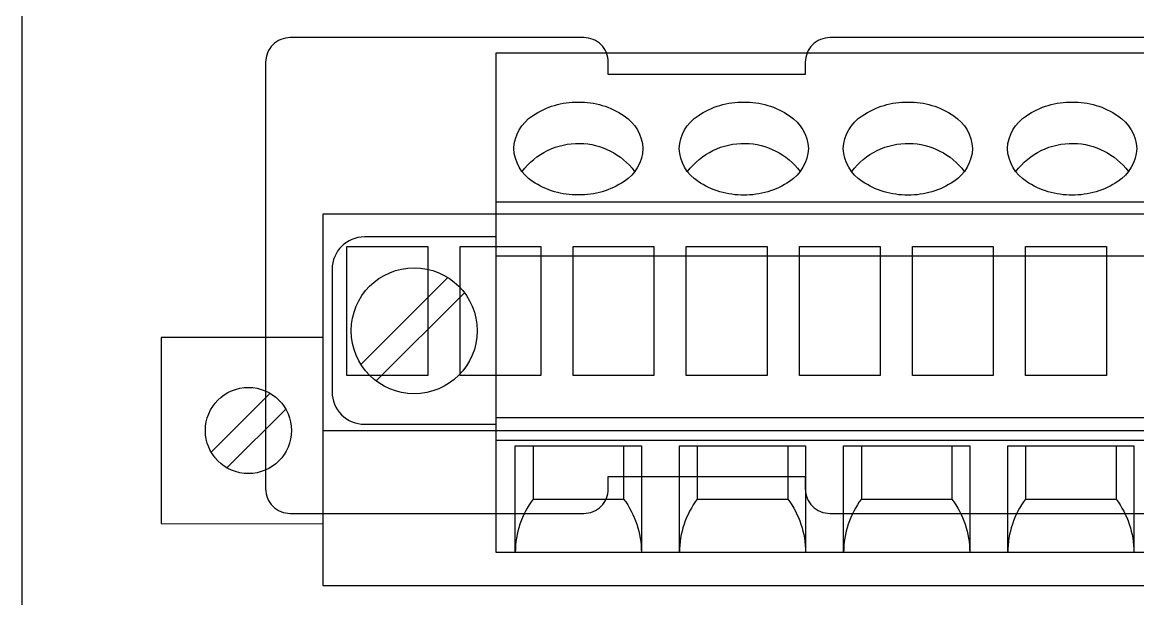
# Model space of a CAD drawing. Extents: x 1 to 23.8, y 0.2 to 17.
# Drawn here: x 17.606 to 18.965, y 4.358 to 5.061 of the extents above; entities that cross this region are included whole.
import ezdxf

# ---------------------------------------------------------------- set-up
doc = ezdxf.new("R2010")
doc.units = 0
doc.header["$MEASUREMENT"] = 0
for name, color, linetype in [('3_01__0-__EMPTY', 7, 'CONTINUOUS'), ('3_02__9X__RTD', 7, 'CONTINUOUS'), ('3_03__91__RTD_TC', 7, 'CONTINUOUS'), ('3_04__1-___4__DI__4__DO__S', 7, 'CONTINUOUS'), ('3_05__B-___4__DI__4__DO__F', 7, 'CONTINUOUS'), ('3_06__C-___4__DI__3__DO', 7, 'CONTINUOUS'), ('3_07__2X___8__DO__STD_FORM', 7, 'CONTINUOUS'), ('3_08__2A___8__DO__STD_FORM', 7, 'CONTINUOUS'), ('3_09__2B___8__DO__STD__6__', 7, 'CONTINUOUS'), ('3_10__2C___8__DO__STD__2__', 7, 'CONTINUOUS'), ('3_11__3-___8__DI', 7, 'CONTINUOUS'), ('3_12__D-___14__DI', 7, 'CONTINUOUS'), ('3_13__5-___8__AI', 7, 'CONTINUOUS'), ('3_14__6-___4__AI__4__AO', 7, 'CONTINUOUS'), ('6_00_____DWG', 7, 'CONTINUOUS')]:
    doc.layers.add(name, color=color, linetype=linetype)

msp = doc.modelspace()

# ---------------------------------------------------------------- linework, layer by layer
at = {"layer": '3_01__0-__EMPTY'}
msp.add_lwpolyline([(19.5555, 5.042), (18.5902, 5.042, 0.414214), (18.5603, 5.0121), (18.5603, 4.997), (18.3203, 4.997), (18.3203, 5.0121, 0.414214), (18.2905, 5.042), (17.9327, 5.042, 0.414973), (17.9028, 5.0121), (17.9028, 4.4919, 0.414973), (17.9327, 4.462), (18.2905, 4.462, 0.414214), (18.3203, 4.4919), (18.3203, 4.507), (18.5603, 4.507), (18.5603, 4.4919, 0.414214), (18.5902, 4.462), (19.5555, 4.462, 0.414214)], format="xyb", dxfattribs=at)
at = {"layer": '3_02__9X__RTD'}
for points in [[(17.9724, 4.3741), (20.059, 4.3741), (20.059, 4.8269), (17.9724, 4.8269)], [(18.0019, 4.7875), (18.1003, 4.7875), (18.1003, 4.63), (18.0019, 4.63)], [(18.1397, 4.7875), (18.2381, 4.7875), (18.2381, 4.63), (18.1397, 4.63)], [(18.2775, 4.7875), (18.3759, 4.7875), (18.3759, 4.63), (18.2775, 4.63)], [(18.4153, 4.7875), (18.5137, 4.7875), (18.5137, 4.63), (18.4153, 4.63)], [(18.5531, 4.7875), (18.6515, 4.7875), (18.6515, 4.63), (18.5531, 4.63)], [(18.6909, 4.7875), (18.7893, 4.7875), (18.7893, 4.63), (18.6909, 4.63)], [(18.8287, 4.7875), (18.9271, 4.7875), (18.9271, 4.63), (18.8287, 4.63)]]:
    msp.add_lwpolyline(points, close=True, dxfattribs=at)
for points in [[(17.9724, 4.6763), (17.7755, 4.6763), (17.7755, 4.4499), (17.9724, 4.4493)], [(17.9081, 4.6085), (17.8363, 4.5368)], [(17.8556, 4.5176), (17.9273, 4.5893)], [(17.9724, 4.5631), (20.059, 4.5631)]]:
    msp.add_lwpolyline(points, dxfattribs=at)
msp.add_circle((17.8818, 4.5631), 0.0525, dxfattribs=at)
at = {"layer": '3_03__91__RTD_TC'}
for points in [[(17.9724, 4.3741), (20.059, 4.3741), (20.059, 4.8269), (17.9724, 4.8269)], [(18.0019, 4.7875), (18.1003, 4.7875), (18.1003, 4.63), (18.0019, 4.63)], [(18.1397, 4.7875), (18.2381, 4.7875), (18.2381, 4.63), (18.1397, 4.63)], [(18.2775, 4.7875), (18.3759, 4.7875), (18.3759, 4.63), (18.2775, 4.63)], [(18.4153, 4.7875), (18.5137, 4.7875), (18.5137, 4.63), (18.4153, 4.63)], [(18.5531, 4.7875), (18.6515, 4.7875), (18.6515, 4.63), (18.5531, 4.63)], [(18.6909, 4.7875), (18.7893, 4.7875), (18.7893, 4.63), (18.6909, 4.63)], [(18.8287, 4.7875), (18.9271, 4.7875), (18.9271, 4.63), (18.8287, 4.63)]]:
    msp.add_lwpolyline(points, close=True, dxfattribs=at)
for points in [[(17.9724, 4.6763), (17.7755, 4.6763), (17.7755, 4.4499), (17.9724, 4.4493)], [(17.9081, 4.6085), (17.8363, 4.5368)], [(17.8556, 4.5176), (17.9273, 4.5893)], [(17.9724, 4.5631), (20.059, 4.5631)]]:
    msp.add_lwpolyline(points, dxfattribs=at)
msp.add_circle((17.8818, 4.5631), 0.0525, dxfattribs=at)
at = {"layer": '3_04__1-___4__DI__4__DO__S'}
msp.add_lwpolyline([(18.1838, 5.0233), (19.7838, 5.0233), (19.7838, 4.4145), (18.1838, 4.4145)], close=True, dxfattribs=at)
for points in [[(18.2051, 4.9068, -0.244062), (18.2281, 4.9468, -0.154167), (18.2838, 4.9634, -0.154167), (18.3395, 4.9468, -0.236767), (18.3625, 4.9068, -0.24406), (18.3395, 4.8667, -0.154167), (18.2838, 4.8502, -0.154167), (18.2281, 4.8667, -0.244061)], [(18.4066, 4.9068, -0.244062), (18.4297, 4.9468, -0.154167), (18.4854, 4.9634, -0.154167), (18.5411, 4.9468, -0.236767), (18.5641, 4.9068, -0.24406), (18.5411, 4.8667, -0.154167), (18.4854, 4.8501, -0.154167), (18.4297, 4.8667, -0.244061)], [(18.6066, 4.9068, -0.244062), (18.6297, 4.9468, -0.154167), (18.6854, 4.9634, -0.154167), (18.7411, 4.9468, -0.236767), (18.7641, 4.9068, -0.24406), (18.7411, 4.8667, -0.154167), (18.6854, 4.8501, -0.154167), (18.6297, 4.8667, -0.244061)], [(18.8066, 4.9068, -0.244062), (18.8297, 4.9468, -0.154167), (18.8854, 4.9634, -0.154167), (18.9411, 4.9468, -0.236767), (18.9641, 4.9068, -0.24406), (18.9411, 4.8667, -0.154167), (18.8854, 4.8501, -0.154167), (18.8297, 4.8667, -0.244061)]]:
    msp.add_lwpolyline(points, format="xyb", close=True, dxfattribs=at)
for points in [[(18.2152, 4.8788, -0.001746), (18.2153, 4.8789, -0.240907), (18.2854, 4.9131, -0.231198), (18.3523, 4.8789, -0.005828), (18.3526, 4.879)], [(18.4167, 4.8787, -0.001746), (18.4169, 4.8789, -0.240907), (18.487, 4.9131, -0.231198), (18.5539, 4.8789, -0.005828), (18.5542, 4.8789)], [(18.6167, 4.8787, -0.001746), (18.6169, 4.8789, -0.240907), (18.687, 4.9131, -0.231198), (18.7539, 4.8789, -0.005828), (18.7542, 4.8789)], [(18.8167, 4.8787, -0.001746), (18.8169, 4.8789, -0.240907), (18.887, 4.9131, -0.231198), (18.9539, 4.8789, -0.005828), (18.9542, 4.8789)], [(18.1838, 4.7991), (18.0232, 4.7991, 0.414169), (17.9838, 4.7597), (17.9838, 4.6102, 0.414258), (18.0232, 4.5708), (18.1838, 4.5708)], [(18.2287, 4.5446), (18.2287, 4.4795, 0.162853), (18.207, 4.4145, 1.944453)], [(18.3389, 4.5446), (18.3389, 4.4795, -0.162853), (18.3606, 4.4145, -1.944453)], [(18.4287, 4.5446), (18.4287, 4.4795, 0.162853), (18.407, 4.4145, 1.944453)], [(18.5389, 4.5446), (18.5389, 4.4795, -0.162853), (18.5606, 4.4145, -1.944453)], [(18.6287, 4.5446), (18.6287, 4.4795, 0.162853), (18.607, 4.4145, 1.944453)], [(18.7389, 4.5446), (18.7389, 4.4795, -0.162853), (18.7606, 4.4145, -1.944453)], [(18.8287, 4.5446), (18.8287, 4.4795, 0.162853), (18.807, 4.4145, 1.944453)], [(18.9389, 4.5446), (18.9389, 4.4795, -0.162853), (18.9606, 4.4145, -1.944453)]]:
    msp.add_lwpolyline(points, format="xyb", dxfattribs=at)
for points in [[(18.1838, 4.8417), (19.7838, 4.8417)], [(18.1838, 4.7762), (19.7838, 4.7762)], [(18.0189, 4.6436), (18.1249, 4.7495)], [(18.0373, 4.6236), (18.1449, 4.7311)], [(18.1838, 4.5791), (19.7838, 4.5791)], [(18.1838, 4.5513), (19.7838, 4.5513)], [(18.207, 4.4145), (18.207, 4.5446), (18.3606, 4.5446), (18.3606, 4.4145)], [(18.407, 4.4145), (18.407, 4.5446), (18.5606, 4.5446), (18.5606, 4.4145)], [(18.607, 4.4145), (18.607, 4.5446), (18.7606, 4.5446), (18.7606, 4.4145)], [(18.807, 4.4145), (18.807, 4.5446), (18.9606, 4.5446), (18.9606, 4.4145)], [(18.2287, 4.4795), (18.3389, 4.4795)], [(18.4287, 4.4795), (18.5389, 4.4795)], [(18.6287, 4.4795), (18.7389, 4.4795)], [(18.8287, 4.4795), (18.9389, 4.4795)]]:
    msp.add_lwpolyline(points, dxfattribs=at)
msp.add_circle((18.0838, 4.6847), 0.0768, dxfattribs=at)
at = {"layer": '3_05__B-___4__DI__4__DO__F'}
msp.add_lwpolyline([(18.1838, 5.0233), (19.7838, 5.0233), (19.7838, 4.4145), (18.1838, 4.4145)], close=True, dxfattribs=at)
for points in [[(18.2051, 4.9068, -0.244062), (18.2281, 4.9468, -0.154167), (18.2838, 4.9634, -0.154167), (18.3395, 4.9468, -0.236767), (18.3625, 4.9068, -0.24406), (18.3395, 4.8667, -0.154167), (18.2838, 4.8502, -0.154167), (18.2281, 4.8667, -0.244061)], [(18.4066, 4.9068, -0.244062), (18.4297, 4.9468, -0.154167), (18.4854, 4.9634, -0.154167), (18.5411, 4.9468, -0.236767), (18.5641, 4.9068, -0.24406), (18.5411, 4.8667, -0.154167), (18.4854, 4.8501, -0.154167), (18.4297, 4.8667, -0.244061)], [(18.6066, 4.9068, -0.244062), (18.6297, 4.9468, -0.154167), (18.6854, 4.9634, -0.154167), (18.7411, 4.9468, -0.236767), (18.7641, 4.9068, -0.24406), (18.7411, 4.8667, -0.154167), (18.6854, 4.8501, -0.154167), (18.6297, 4.8667, -0.244061)], [(18.8066, 4.9068, -0.244062), (18.8297, 4.9468, -0.154167), (18.8854, 4.9634, -0.154167), (18.9411, 4.9468, -0.236767), (18.9641, 4.9068, -0.24406), (18.9411, 4.8667, -0.154167), (18.8854, 4.8501, -0.154167), (18.8297, 4.8667, -0.244061)]]:
    msp.add_lwpolyline(points, format="xyb", close=True, dxfattribs=at)
for points in [[(18.2152, 4.8788, -0.001746), (18.2153, 4.8789, -0.240907), (18.2854, 4.9131, -0.231198), (18.3523, 4.8789, -0.005828), (18.3526, 4.879)], [(18.4167, 4.8787, -0.001746), (18.4169, 4.8789, -0.240907), (18.487, 4.9131, -0.231198), (18.5539, 4.8789, -0.005828), (18.5542, 4.8789)], [(18.6167, 4.8787, -0.001746), (18.6169, 4.8789, -0.240907), (18.687, 4.9131, -0.231198), (18.7539, 4.8789, -0.005828), (18.7542, 4.8789)], [(18.8167, 4.8787, -0.001746), (18.8169, 4.8789, -0.240907), (18.887, 4.9131, -0.231198), (18.9539, 4.8789, -0.005828), (18.9542, 4.8789)], [(18.1838, 4.7991), (18.0232, 4.7991, 0.414169), (17.9838, 4.7597), (17.9838, 4.6102, 0.414258), (18.0232, 4.5708), (18.1838, 4.5708)], [(18.2287, 4.5446), (18.2287, 4.4795, 0.162853), (18.207, 4.4145, 1.944453)], [(18.3389, 4.5446), (18.3389, 4.4795, -0.162853), (18.3606, 4.4145, -1.944453)], [(18.4287, 4.5446), (18.4287, 4.4795, 0.162853), (18.407, 4.4145, 1.944453)], [(18.5389, 4.5446), (18.5389, 4.4795, -0.162853), (18.5606, 4.4145, -1.944453)], [(18.6287, 4.5446), (18.6287, 4.4795, 0.162853), (18.607, 4.4145, 1.944453)], [(18.7389, 4.5446), (18.7389, 4.4795, -0.162853), (18.7606, 4.4145, -1.944453)], [(18.8287, 4.5446), (18.8287, 4.4795, 0.162853), (18.807, 4.4145, 1.944453)], [(18.9389, 4.5446), (18.9389, 4.4795, -0.162853), (18.9606, 4.4145, -1.944453)]]:
    msp.add_lwpolyline(points, format="xyb", dxfattribs=at)
for points in [[(18.1838, 4.8417), (19.7838, 4.8417)], [(18.1838, 4.7762), (19.7838, 4.7762)], [(18.0189, 4.6436), (18.1249, 4.7495)], [(18.0373, 4.6236), (18.1449, 4.7311)], [(18.1838, 4.5791), (19.7838, 4.5791)], [(18.1838, 4.5513), (19.7838, 4.5513)], [(18.207, 4.4145), (18.207, 4.5446), (18.3606, 4.5446), (18.3606, 4.4145)], [(18.407, 4.4145), (18.407, 4.5446), (18.5606, 4.5446), (18.5606, 4.4145)], [(18.607, 4.4145), (18.607, 4.5446), (18.7606, 4.5446), (18.7606, 4.4145)], [(18.807, 4.4145), (18.807, 4.5446), (18.9606, 4.5446), (18.9606, 4.4145)], [(18.2287, 4.4795), (18.3389, 4.4795)], [(18.4287, 4.4795), (18.5389, 4.4795)], [(18.6287, 4.4795), (18.7389, 4.4795)], [(18.8287, 4.4795), (18.9389, 4.4795)]]:
    msp.add_lwpolyline(points, dxfattribs=at)
msp.add_circle((18.0838, 4.6847), 0.0768, dxfattribs=at)
at = {"layer": '3_06__C-___4__DI__3__DO'}
msp.add_lwpolyline([(18.1838, 5.0233), (19.7838, 5.0233), (19.7838, 4.4145), (18.1838, 4.4145)], close=True, dxfattribs=at)
for points in [[(18.2051, 4.9068, -0.244062), (18.2281, 4.9468, -0.154167), (18.2838, 4.9634, -0.154167), (18.3395, 4.9468, -0.236767), (18.3625, 4.9068, -0.24406), (18.3395, 4.8667, -0.154167), (18.2838, 4.8502, -0.154167), (18.2281, 4.8667, -0.244061)], [(18.4066, 4.9068, -0.244062), (18.4297, 4.9468, -0.154167), (18.4854, 4.9634, -0.154167), (18.5411, 4.9468, -0.236767), (18.5641, 4.9068, -0.24406), (18.5411, 4.8667, -0.154167), (18.4854, 4.8501, -0.154167), (18.4297, 4.8667, -0.244061)], [(18.6066, 4.9068, -0.244062), (18.6297, 4.9468, -0.154167), (18.6854, 4.9634, -0.154167), (18.7411, 4.9468, -0.236767), (18.7641, 4.9068, -0.24406), (18.7411, 4.8667, -0.154167), (18.6854, 4.8501, -0.154167), (18.6297, 4.8667, -0.244061)], [(18.8066, 4.9068, -0.244062), (18.8297, 4.9468, -0.154167), (18.8854, 4.9634, -0.154167), (18.9411, 4.9468, -0.236767), (18.9641, 4.9068, -0.24406), (18.9411, 4.8667, -0.154167), (18.8854, 4.8501, -0.154167), (18.8297, 4.8667, -0.244061)]]:
    msp.add_lwpolyline(points, format="xyb", close=True, dxfattribs=at)
for points in [[(18.2152, 4.8788, -0.001746), (18.2153, 4.8789, -0.240907), (18.2854, 4.9131, -0.231198), (18.3523, 4.8789, -0.005828), (18.3526, 4.879)], [(18.4167, 4.8787, -0.001746), (18.4169, 4.8789, -0.240907), (18.487, 4.9131, -0.231198), (18.5539, 4.8789, -0.005828), (18.5542, 4.8789)], [(18.6167, 4.8787, -0.001746), (18.6169, 4.8789, -0.240907), (18.687, 4.9131, -0.231198), (18.7539, 4.8789, -0.005828), (18.7542, 4.8789)], [(18.8167, 4.8787, -0.001746), (18.8169, 4.8789, -0.240907), (18.887, 4.9131, -0.231198), (18.9539, 4.8789, -0.005828), (18.9542, 4.8789)], [(18.1838, 4.7991), (18.0232, 4.7991, 0.414169), (17.9838, 4.7597), (17.9838, 4.6102, 0.414258), (18.0232, 4.5708), (18.1838, 4.5708)], [(18.2287, 4.5446), (18.2287, 4.4795, 0.162853), (18.207, 4.4145, 1.944453)], [(18.3389, 4.5446), (18.3389, 4.4795, -0.162853), (18.3606, 4.4145, -1.944453)], [(18.4287, 4.5446), (18.4287, 4.4795, 0.162853), (18.407, 4.4145, 1.944453)], [(18.5389, 4.5446), (18.5389, 4.4795, -0.162853), (18.5606, 4.4145, -1.944453)], [(18.6287, 4.5446), (18.6287, 4.4795, 0.162853), (18.607, 4.4145, 1.944453)], [(18.7389, 4.5446), (18.7389, 4.4795, -0.162853), (18.7606, 4.4145, -1.944453)], [(18.8287, 4.5446), (18.8287, 4.4795, 0.162853), (18.807, 4.4145, 1.944453)], [(18.9389, 4.5446), (18.9389, 4.4795, -0.162853), (18.9606, 4.4145, -1.944453)]]:
    msp.add_lwpolyline(points, format="xyb", dxfattribs=at)
for points in [[(18.1838, 4.8417), (19.7838, 4.8417)], [(18.1838, 4.7762), (19.7838, 4.7762)], [(18.0189, 4.6436), (18.1249, 4.7495)], [(18.0373, 4.6236), (18.1449, 4.7311)], [(18.1838, 4.5791), (19.7838, 4.5791)], [(18.1838, 4.5513), (19.7838, 4.5513)], [(18.207, 4.4145), (18.207, 4.5446), (18.3606, 4.5446), (18.3606, 4.4145)], [(18.407, 4.4145), (18.407, 4.5446), (18.5606, 4.5446), (18.5606, 4.4145)], [(18.607, 4.4145), (18.607, 4.5446), (18.7606, 4.5446), (18.7606, 4.4145)], [(18.807, 4.4145), (18.807, 4.5446), (18.9606, 4.5446), (18.9606, 4.4145)], [(18.2287, 4.4795), (18.3389, 4.4795)], [(18.4287, 4.4795), (18.5389, 4.4795)], [(18.6287, 4.4795), (18.7389, 4.4795)], [(18.8287, 4.4795), (18.9389, 4.4795)]]:
    msp.add_lwpolyline(points, dxfattribs=at)
msp.add_circle((18.0838, 4.6847), 0.0768, dxfattribs=at)
at = {"layer": '3_07__2X___8__DO__STD_FORM'}
msp.add_lwpolyline([(18.1838, 5.0233), (19.7838, 5.0233), (19.7838, 4.4145), (18.1838, 4.4145)], close=True, dxfattribs=at)
for points in [[(18.2051, 4.9068, -0.244062), (18.2281, 4.9468, -0.154167), (18.2838, 4.9634, -0.154167), (18.3395, 4.9468, -0.236767), (18.3625, 4.9068, -0.24406), (18.3395, 4.8667, -0.154167), (18.2838, 4.8502, -0.154167), (18.2281, 4.8667, -0.244061)], [(18.4066, 4.9068, -0.244062), (18.4297, 4.9468, -0.154167), (18.4854, 4.9634, -0.154167), (18.5411, 4.9468, -0.236767), (18.5641, 4.9068, -0.24406), (18.5411, 4.8667, -0.154167), (18.4854, 4.8501, -0.154167), (18.4297, 4.8667, -0.244061)], [(18.6066, 4.9068, -0.244062), (18.6297, 4.9468, -0.154167), (18.6854, 4.9634, -0.154167), (18.7411, 4.9468, -0.236767), (18.7641, 4.9068, -0.24406), (18.7411, 4.8667, -0.154167), (18.6854, 4.8501, -0.154167), (18.6297, 4.8667, -0.244061)], [(18.8066, 4.9068, -0.244062), (18.8297, 4.9468, -0.154167), (18.8854, 4.9634, -0.154167), (18.9411, 4.9468, -0.236767), (18.9641, 4.9068, -0.24406), (18.9411, 4.8667, -0.154167), (18.8854, 4.8501, -0.154167), (18.8297, 4.8667, -0.244061)]]:
    msp.add_lwpolyline(points, format="xyb", close=True, dxfattribs=at)
for points in [[(18.2152, 4.8788, -0.001746), (18.2153, 4.8789, -0.240907), (18.2854, 4.9131, -0.231198), (18.3523, 4.8789, -0.005828), (18.3526, 4.879)], [(18.4167, 4.8787, -0.001746), (18.4169, 4.8789, -0.240907), (18.487, 4.9131, -0.231198), (18.5539, 4.8789, -0.005828), (18.5542, 4.8789)], [(18.6167, 4.8787, -0.001746), (18.6169, 4.8789, -0.240907), (18.687, 4.9131, -0.231198), (18.7539, 4.8789, -0.005828), (18.7542, 4.8789)], [(18.8167, 4.8787, -0.001746), (18.8169, 4.8789, -0.240907), (18.887, 4.9131, -0.231198), (18.9539, 4.8789, -0.005828), (18.9542, 4.8789)], [(18.1838, 4.7991), (18.0232, 4.7991, 0.414169), (17.9838, 4.7597), (17.9838, 4.6102, 0.414258), (18.0232, 4.5708), (18.1838, 4.5708)], [(18.2287, 4.5446), (18.2287, 4.4795, 0.162853), (18.207, 4.4145, 1.944453)], [(18.3389, 4.5446), (18.3389, 4.4795, -0.162853), (18.3606, 4.4145, -1.944453)], [(18.4287, 4.5446), (18.4287, 4.4795, 0.162853), (18.407, 4.4145, 1.944453)], [(18.5389, 4.5446), (18.5389, 4.4795, -0.162853), (18.5606, 4.4145, -1.944453)], [(18.6287, 4.5446), (18.6287, 4.4795, 0.162853), (18.607, 4.4145, 1.944453)], [(18.7389, 4.5446), (18.7389, 4.4795, -0.162853), (18.7606, 4.4145, -1.944453)], [(18.8287, 4.5446), (18.8287, 4.4795, 0.162853), (18.807, 4.4145, 1.944453)], [(18.9389, 4.5446), (18.9389, 4.4795, -0.162853), (18.9606, 4.4145, -1.944453)]]:
    msp.add_lwpolyline(points, format="xyb", dxfattribs=at)
for points in [[(18.1838, 4.8417), (19.7838, 4.8417)], [(18.1838, 4.7762), (19.7838, 4.7762)], [(18.0189, 4.6436), (18.1249, 4.7495)], [(18.0373, 4.6236), (18.1449, 4.7311)], [(18.1838, 4.5791), (19.7838, 4.5791)], [(18.1838, 4.5513), (19.7838, 4.5513)], [(18.207, 4.4145), (18.207, 4.5446), (18.3606, 4.5446), (18.3606, 4.4145)], [(18.407, 4.4145), (18.407, 4.5446), (18.5606, 4.5446), (18.5606, 4.4145)], [(18.607, 4.4145), (18.607, 4.5446), (18.7606, 4.5446), (18.7606, 4.4145)], [(18.807, 4.4145), (18.807, 4.5446), (18.9606, 4.5446), (18.9606, 4.4145)], [(18.2287, 4.4795), (18.3389, 4.4795)], [(18.4287, 4.4795), (18.5389, 4.4795)], [(18.6287, 4.4795), (18.7389, 4.4795)], [(18.8287, 4.4795), (18.9389, 4.4795)]]:
    msp.add_lwpolyline(points, dxfattribs=at)
msp.add_circle((18.0838, 4.6847), 0.0768, dxfattribs=at)
at = {"layer": '3_08__2A___8__DO__STD_FORM'}
msp.add_lwpolyline([(18.1838, 5.0233), (19.7838, 5.0233), (19.7838, 4.4145), (18.1838, 4.4145)], close=True, dxfattribs=at)
for points in [[(18.2051, 4.9068, -0.244062), (18.2281, 4.9468, -0.154167), (18.2838, 4.9634, -0.154167), (18.3395, 4.9468, -0.236767), (18.3625, 4.9068, -0.24406), (18.3395, 4.8667, -0.154167), (18.2838, 4.8502, -0.154167), (18.2281, 4.8667, -0.244061)], [(18.4066, 4.9068, -0.244062), (18.4297, 4.9468, -0.154167), (18.4854, 4.9634, -0.154167), (18.5411, 4.9468, -0.236767), (18.5641, 4.9068, -0.24406), (18.5411, 4.8667, -0.154167), (18.4854, 4.8501, -0.154167), (18.4297, 4.8667, -0.244061)], [(18.6066, 4.9068, -0.244062), (18.6297, 4.9468, -0.154167), (18.6854, 4.9634, -0.154167), (18.7411, 4.9468, -0.236767), (18.7641, 4.9068, -0.24406), (18.7411, 4.8667, -0.154167), (18.6854, 4.8501, -0.154167), (18.6297, 4.8667, -0.244061)], [(18.8066, 4.9068, -0.244062), (18.8297, 4.9468, -0.154167), (18.8854, 4.9634, -0.154167), (18.9411, 4.9468, -0.236767), (18.9641, 4.9068, -0.24406), (18.9411, 4.8667, -0.154167), (18.8854, 4.8501, -0.154167), (18.8297, 4.8667, -0.244061)]]:
    msp.add_lwpolyline(points, format="xyb", close=True, dxfattribs=at)
for points in [[(18.2152, 4.8788, -0.001746), (18.2153, 4.8789, -0.240907), (18.2854, 4.9131, -0.231198), (18.3523, 4.8789, -0.005828), (18.3526, 4.879)], [(18.4167, 4.8787, -0.001746), (18.4169, 4.8789, -0.240907), (18.487, 4.9131, -0.231198), (18.5539, 4.8789, -0.005828), (18.5542, 4.8789)], [(18.6167, 4.8787, -0.001746), (18.6169, 4.8789, -0.240907), (18.687, 4.9131, -0.231198), (18.7539, 4.8789, -0.005828), (18.7542, 4.8789)], [(18.8167, 4.8787, -0.001746), (18.8169, 4.8789, -0.240907), (18.887, 4.9131, -0.231198), (18.9539, 4.8789, -0.005828), (18.9542, 4.8789)], [(18.1838, 4.7991), (18.0232, 4.7991, 0.414169), (17.9838, 4.7597), (17.9838, 4.6102, 0.414258), (18.0232, 4.5708), (18.1838, 4.5708)], [(18.2287, 4.5446), (18.2287, 4.4795, 0.162853), (18.207, 4.4145, 1.944453)], [(18.3389, 4.5446), (18.3389, 4.4795, -0.162853), (18.3606, 4.4145, -1.944453)], [(18.4287, 4.5446), (18.4287, 4.4795, 0.162853), (18.407, 4.4145, 1.944453)], [(18.5389, 4.5446), (18.5389, 4.4795, -0.162853), (18.5606, 4.4145, -1.944453)], [(18.6287, 4.5446), (18.6287, 4.4795, 0.162853), (18.607, 4.4145, 1.944453)], [(18.7389, 4.5446), (18.7389, 4.4795, -0.162853), (18.7606, 4.4145, -1.944453)], [(18.8287, 4.5446), (18.8287, 4.4795, 0.162853), (18.807, 4.4145, 1.944453)], [(18.9389, 4.5446), (18.9389, 4.4795, -0.162853), (18.9606, 4.4145, -1.944453)]]:
    msp.add_lwpolyline(points, format="xyb", dxfattribs=at)
for points in [[(18.1838, 4.8417), (19.7838, 4.8417)], [(18.1838, 4.7762), (19.7838, 4.7762)], [(18.0189, 4.6436), (18.1249, 4.7495)], [(18.0373, 4.6236), (18.1449, 4.7311)], [(18.1838, 4.5791), (19.7838, 4.5791)], [(18.1838, 4.5513), (19.7838, 4.5513)], [(18.207, 4.4145), (18.207, 4.5446), (18.3606, 4.5446), (18.3606, 4.4145)], [(18.407, 4.4145), (18.407, 4.5446), (18.5606, 4.5446), (18.5606, 4.4145)], [(18.607, 4.4145), (18.607, 4.5446), (18.7606, 4.5446), (18.7606, 4.4145)], [(18.807, 4.4145), (18.807, 4.5446), (18.9606, 4.5446), (18.9606, 4.4145)], [(18.2287, 4.4795), (18.3389, 4.4795)], [(18.4287, 4.4795), (18.5389, 4.4795)], [(18.6287, 4.4795), (18.7389, 4.4795)], [(18.8287, 4.4795), (18.9389, 4.4795)]]:
    msp.add_lwpolyline(points, dxfattribs=at)
msp.add_circle((18.0838, 4.6847), 0.0768, dxfattribs=at)
at = {"layer": '3_09__2B___8__DO__STD__6__'}
msp.add_lwpolyline([(18.1838, 5.0233), (19.7838, 5.0233), (19.7838, 4.4145), (18.1838, 4.4145)], close=True, dxfattribs=at)
for points in [[(18.2051, 4.9068, -0.244062), (18.2281, 4.9468, -0.154167), (18.2838, 4.9634, -0.154167), (18.3395, 4.9468, -0.236767), (18.3625, 4.9068, -0.24406), (18.3395, 4.8667, -0.154167), (18.2838, 4.8502, -0.154167), (18.2281, 4.8667, -0.244061)], [(18.4066, 4.9068, -0.244062), (18.4297, 4.9468, -0.154167), (18.4854, 4.9634, -0.154167), (18.5411, 4.9468, -0.236767), (18.5641, 4.9068, -0.24406), (18.5411, 4.8667, -0.154167), (18.4854, 4.8501, -0.154167), (18.4297, 4.8667, -0.244061)], [(18.6066, 4.9068, -0.244062), (18.6297, 4.9468, -0.154167), (18.6854, 4.9634, -0.154167), (18.7411, 4.9468, -0.236767), (18.7641, 4.9068, -0.24406), (18.7411, 4.8667, -0.154167), (18.6854, 4.8501, -0.154167), (18.6297, 4.8667, -0.244061)], [(18.8066, 4.9068, -0.244062), (18.8297, 4.9468, -0.154167), (18.8854, 4.9634, -0.154167), (18.9411, 4.9468, -0.236767), (18.9641, 4.9068, -0.24406), (18.9411, 4.8667, -0.154167), (18.8854, 4.8501, -0.154167), (18.8297, 4.8667, -0.244061)]]:
    msp.add_lwpolyline(points, format="xyb", close=True, dxfattribs=at)
for points in [[(18.2152, 4.8788, -0.001746), (18.2153, 4.8789, -0.240907), (18.2854, 4.9131, -0.231198), (18.3523, 4.8789, -0.005828), (18.3526, 4.879)], [(18.4167, 4.8787, -0.001746), (18.4169, 4.8789, -0.240907), (18.487, 4.9131, -0.231198), (18.5539, 4.8789, -0.005828), (18.5542, 4.8789)], [(18.6167, 4.8787, -0.001746), (18.6169, 4.8789, -0.240907), (18.687, 4.9131, -0.231198), (18.7539, 4.8789, -0.005828), (18.7542, 4.8789)], [(18.8167, 4.8787, -0.001746), (18.8169, 4.8789, -0.240907), (18.887, 4.9131, -0.231198), (18.9539, 4.8789, -0.005828), (18.9542, 4.8789)], [(18.1838, 4.7991), (18.0232, 4.7991, 0.414169), (17.9838, 4.7597), (17.9838, 4.6102, 0.414258), (18.0232, 4.5708), (18.1838, 4.5708)], [(18.2287, 4.5446), (18.2287, 4.4795, 0.162853), (18.207, 4.4145, 1.944453)], [(18.3389, 4.5446), (18.3389, 4.4795, -0.162853), (18.3606, 4.4145, -1.944453)], [(18.4287, 4.5446), (18.4287, 4.4795, 0.162853), (18.407, 4.4145, 1.944453)], [(18.5389, 4.5446), (18.5389, 4.4795, -0.162853), (18.5606, 4.4145, -1.944453)], [(18.6287, 4.5446), (18.6287, 4.4795, 0.162853), (18.607, 4.4145, 1.944453)], [(18.7389, 4.5446), (18.7389, 4.4795, -0.162853), (18.7606, 4.4145, -1.944453)], [(18.8287, 4.5446), (18.8287, 4.4795, 0.162853), (18.807, 4.4145, 1.944453)], [(18.9389, 4.5446), (18.9389, 4.4795, -0.162853), (18.9606, 4.4145, -1.944453)]]:
    msp.add_lwpolyline(points, format="xyb", dxfattribs=at)
for points in [[(18.1838, 4.8417), (19.7838, 4.8417)], [(18.1838, 4.7762), (19.7838, 4.7762)], [(18.0189, 4.6436), (18.1249, 4.7495)], [(18.0373, 4.6236), (18.1449, 4.7311)], [(18.1838, 4.5791), (19.7838, 4.5791)], [(18.1838, 4.5513), (19.7838, 4.5513)], [(18.207, 4.4145), (18.207, 4.5446), (18.3606, 4.5446), (18.3606, 4.4145)], [(18.407, 4.4145), (18.407, 4.5446), (18.5606, 4.5446), (18.5606, 4.4145)], [(18.607, 4.4145), (18.607, 4.5446), (18.7606, 4.5446), (18.7606, 4.4145)], [(18.807, 4.4145), (18.807, 4.5446), (18.9606, 4.5446), (18.9606, 4.4145)], [(18.2287, 4.4795), (18.3389, 4.4795)], [(18.4287, 4.4795), (18.5389, 4.4795)], [(18.6287, 4.4795), (18.7389, 4.4795)], [(18.8287, 4.4795), (18.9389, 4.4795)]]:
    msp.add_lwpolyline(points, dxfattribs=at)
msp.add_circle((18.0838, 4.6847), 0.0768, dxfattribs=at)
at = {"layer": '3_10__2C___8__DO__STD__2__'}
msp.add_lwpolyline([(18.1838, 5.0233), (19.7838, 5.0233), (19.7838, 4.4145), (18.1838, 4.4145)], close=True, dxfattribs=at)
for points in [[(18.2051, 4.9068, -0.244062), (18.2281, 4.9468, -0.154167), (18.2838, 4.9634, -0.154167), (18.3395, 4.9468, -0.236767), (18.3625, 4.9068, -0.24406), (18.3395, 4.8667, -0.154167), (18.2838, 4.8502, -0.154167), (18.2281, 4.8667, -0.244061)], [(18.4066, 4.9068, -0.244062), (18.4297, 4.9468, -0.154167), (18.4854, 4.9634, -0.154167), (18.5411, 4.9468, -0.236767), (18.5641, 4.9068, -0.24406), (18.5411, 4.8667, -0.154167), (18.4854, 4.8501, -0.154167), (18.4297, 4.8667, -0.244061)], [(18.6066, 4.9068, -0.244062), (18.6297, 4.9468, -0.154167), (18.6854, 4.9634, -0.154167), (18.7411, 4.9468, -0.236767), (18.7641, 4.9068, -0.24406), (18.7411, 4.8667, -0.154167), (18.6854, 4.8501, -0.154167), (18.6297, 4.8667, -0.244061)], [(18.8066, 4.9068, -0.244062), (18.8297, 4.9468, -0.154167), (18.8854, 4.9634, -0.154167), (18.9411, 4.9468, -0.236767), (18.9641, 4.9068, -0.24406), (18.9411, 4.8667, -0.154167), (18.8854, 4.8501, -0.154167), (18.8297, 4.8667, -0.244061)]]:
    msp.add_lwpolyline(points, format="xyb", close=True, dxfattribs=at)
for points in [[(18.2152, 4.8788, -0.001746), (18.2153, 4.8789, -0.240907), (18.2854, 4.9131, -0.231198), (18.3523, 4.8789, -0.005828), (18.3526, 4.879)], [(18.4167, 4.8787, -0.001746), (18.4169, 4.8789, -0.240907), (18.487, 4.9131, -0.231198), (18.5539, 4.8789, -0.005828), (18.5542, 4.8789)], [(18.6167, 4.8787, -0.001746), (18.6169, 4.8789, -0.240907), (18.687, 4.9131, -0.231198), (18.7539, 4.8789, -0.005828), (18.7542, 4.8789)], [(18.8167, 4.8787, -0.001746), (18.8169, 4.8789, -0.240907), (18.887, 4.9131, -0.231198), (18.9539, 4.8789, -0.005828), (18.9542, 4.8789)], [(18.1838, 4.7991), (18.0232, 4.7991, 0.414169), (17.9838, 4.7597), (17.9838, 4.6102, 0.414258), (18.0232, 4.5708), (18.1838, 4.5708)], [(18.2287, 4.5446), (18.2287, 4.4795, 0.162853), (18.207, 4.4145, 1.944453)], [(18.3389, 4.5446), (18.3389, 4.4795, -0.162853), (18.3606, 4.4145, -1.944453)], [(18.4287, 4.5446), (18.4287, 4.4795, 0.162853), (18.407, 4.4145, 1.944453)], [(18.5389, 4.5446), (18.5389, 4.4795, -0.162853), (18.5606, 4.4145, -1.944453)], [(18.6287, 4.5446), (18.6287, 4.4795, 0.162853), (18.607, 4.4145, 1.944453)], [(18.7389, 4.5446), (18.7389, 4.4795, -0.162853), (18.7606, 4.4145, -1.944453)], [(18.8287, 4.5446), (18.8287, 4.4795, 0.162853), (18.807, 4.4145, 1.944453)], [(18.9389, 4.5446), (18.9389, 4.4795, -0.162853), (18.9606, 4.4145, -1.944453)]]:
    msp.add_lwpolyline(points, format="xyb", dxfattribs=at)
for points in [[(18.1838, 4.8417), (19.7838, 4.8417)], [(18.1838, 4.7762), (19.7838, 4.7762)], [(18.0189, 4.6436), (18.1249, 4.7495)], [(18.0373, 4.6236), (18.1449, 4.7311)], [(18.1838, 4.5791), (19.7838, 4.5791)], [(18.1838, 4.5513), (19.7838, 4.5513)], [(18.207, 4.4145), (18.207, 4.5446), (18.3606, 4.5446), (18.3606, 4.4145)], [(18.407, 4.4145), (18.407, 4.5446), (18.5606, 4.5446), (18.5606, 4.4145)], [(18.607, 4.4145), (18.607, 4.5446), (18.7606, 4.5446), (18.7606, 4.4145)], [(18.807, 4.4145), (18.807, 4.5446), (18.9606, 4.5446), (18.9606, 4.4145)], [(18.2287, 4.4795), (18.3389, 4.4795)], [(18.4287, 4.4795), (18.5389, 4.4795)], [(18.6287, 4.4795), (18.7389, 4.4795)], [(18.8287, 4.4795), (18.9389, 4.4795)]]:
    msp.add_lwpolyline(points, dxfattribs=at)
msp.add_circle((18.0838, 4.6847), 0.0768, dxfattribs=at)
at = {"layer": '3_11__3-___8__DI'}
msp.add_lwpolyline([(18.1838, 5.0233), (19.7838, 5.0233), (19.7838, 4.4145), (18.1838, 4.4145)], close=True, dxfattribs=at)
for points in [[(18.2051, 4.9068, -0.244062), (18.2281, 4.9468, -0.154167), (18.2838, 4.9634, -0.154167), (18.3395, 4.9468, -0.236767), (18.3625, 4.9068, -0.24406), (18.3395, 4.8667, -0.154167), (18.2838, 4.8502, -0.154167), (18.2281, 4.8667, -0.244061)], [(18.4066, 4.9068, -0.244062), (18.4297, 4.9468, -0.154167), (18.4854, 4.9634, -0.154167), (18.5411, 4.9468, -0.236767), (18.5641, 4.9068, -0.24406), (18.5411, 4.8667, -0.154167), (18.4854, 4.8501, -0.154167), (18.4297, 4.8667, -0.244061)], [(18.6066, 4.9068, -0.244062), (18.6297, 4.9468, -0.154167), (18.6854, 4.9634, -0.154167), (18.7411, 4.9468, -0.236767), (18.7641, 4.9068, -0.24406), (18.7411, 4.8667, -0.154167), (18.6854, 4.8501, -0.154167), (18.6297, 4.8667, -0.244061)], [(18.8066, 4.9068, -0.244062), (18.8297, 4.9468, -0.154167), (18.8854, 4.9634, -0.154167), (18.9411, 4.9468, -0.236767), (18.9641, 4.9068, -0.24406), (18.9411, 4.8667, -0.154167), (18.8854, 4.8501, -0.154167), (18.8297, 4.8667, -0.244061)]]:
    msp.add_lwpolyline(points, format="xyb", close=True, dxfattribs=at)
for points in [[(18.2152, 4.8788, -0.001746), (18.2153, 4.8789, -0.240907), (18.2854, 4.9131, -0.231198), (18.3523, 4.8789, -0.005828), (18.3526, 4.879)], [(18.4167, 4.8787, -0.001746), (18.4169, 4.8789, -0.240907), (18.487, 4.9131, -0.231198), (18.5539, 4.8789, -0.005828), (18.5542, 4.8789)], [(18.6167, 4.8787, -0.001746), (18.6169, 4.8789, -0.240907), (18.687, 4.9131, -0.231198), (18.7539, 4.8789, -0.005828), (18.7542, 4.8789)], [(18.8167, 4.8787, -0.001746), (18.8169, 4.8789, -0.240907), (18.887, 4.9131, -0.231198), (18.9539, 4.8789, -0.005828), (18.9542, 4.8789)], [(18.1838, 4.7991), (18.0232, 4.7991, 0.414169), (17.9838, 4.7597), (17.9838, 4.6102, 0.414258), (18.0232, 4.5708), (18.1838, 4.5708)], [(18.2287, 4.5446), (18.2287, 4.4795, 0.162853), (18.207, 4.4145, 1.944453)], [(18.3389, 4.5446), (18.3389, 4.4795, -0.162853), (18.3606, 4.4145, -1.944453)], [(18.4287, 4.5446), (18.4287, 4.4795, 0.162853), (18.407, 4.4145, 1.944453)], [(18.5389, 4.5446), (18.5389, 4.4795, -0.162853), (18.5606, 4.4145, -1.944453)], [(18.6287, 4.5446), (18.6287, 4.4795, 0.162853), (18.607, 4.4145, 1.944453)], [(18.7389, 4.5446), (18.7389, 4.4795, -0.162853), (18.7606, 4.4145, -1.944453)], [(18.8287, 4.5446), (18.8287, 4.4795, 0.162853), (18.807, 4.4145, 1.944453)], [(18.9389, 4.5446), (18.9389, 4.4795, -0.162853), (18.9606, 4.4145, -1.944453)]]:
    msp.add_lwpolyline(points, format="xyb", dxfattribs=at)
for points in [[(18.1838, 4.8417), (19.7838, 4.8417)], [(18.1838, 4.7762), (19.7838, 4.7762)], [(18.0189, 4.6436), (18.1249, 4.7495)], [(18.0373, 4.6236), (18.1449, 4.7311)], [(18.1838, 4.5791), (19.7838, 4.5791)], [(18.1838, 4.5513), (19.7838, 4.5513)], [(18.207, 4.4145), (18.207, 4.5446), (18.3606, 4.5446), (18.3606, 4.4145)], [(18.407, 4.4145), (18.407, 4.5446), (18.5606, 4.5446), (18.5606, 4.4145)], [(18.607, 4.4145), (18.607, 4.5446), (18.7606, 4.5446), (18.7606, 4.4145)], [(18.807, 4.4145), (18.807, 4.5446), (18.9606, 4.5446), (18.9606, 4.4145)], [(18.2287, 4.4795), (18.3389, 4.4795)], [(18.4287, 4.4795), (18.5389, 4.4795)], [(18.6287, 4.4795), (18.7389, 4.4795)], [(18.8287, 4.4795), (18.9389, 4.4795)]]:
    msp.add_lwpolyline(points, dxfattribs=at)
msp.add_circle((18.0838, 4.6847), 0.0768, dxfattribs=at)
at = {"layer": '3_12__D-___14__DI'}
msp.add_lwpolyline([(18.1838, 5.0233), (19.7838, 5.0233), (19.7838, 4.4145), (18.1838, 4.4145)], close=True, dxfattribs=at)
for points in [[(18.2051, 4.9068, -0.244062), (18.2281, 4.9468, -0.154167), (18.2838, 4.9634, -0.154167), (18.3395, 4.9468, -0.236767), (18.3625, 4.9068, -0.24406), (18.3395, 4.8667, -0.154167), (18.2838, 4.8502, -0.154167), (18.2281, 4.8667, -0.244061)], [(18.4066, 4.9068, -0.244062), (18.4297, 4.9468, -0.154167), (18.4854, 4.9634, -0.154167), (18.5411, 4.9468, -0.236767), (18.5641, 4.9068, -0.24406), (18.5411, 4.8667, -0.154167), (18.4854, 4.8501, -0.154167), (18.4297, 4.8667, -0.244061)], [(18.6066, 4.9068, -0.244062), (18.6297, 4.9468, -0.154167), (18.6854, 4.9634, -0.154167), (18.7411, 4.9468, -0.236767), (18.7641, 4.9068, -0.24406), (18.7411, 4.8667, -0.154167), (18.6854, 4.8501, -0.154167), (18.6297, 4.8667, -0.244061)], [(18.8066, 4.9068, -0.244062), (18.8297, 4.9468, -0.154167), (18.8854, 4.9634, -0.154167), (18.9411, 4.9468, -0.236767), (18.9641, 4.9068, -0.24406), (18.9411, 4.8667, -0.154167), (18.8854, 4.8501, -0.154167), (18.8297, 4.8667, -0.244061)]]:
    msp.add_lwpolyline(points, format="xyb", close=True, dxfattribs=at)
for points in [[(18.2152, 4.8788, -0.001746), (18.2153, 4.8789, -0.240907), (18.2854, 4.9131, -0.231198), (18.3523, 4.8789, -0.005828), (18.3526, 4.879)], [(18.4167, 4.8787, -0.001746), (18.4169, 4.8789, -0.240907), (18.487, 4.9131, -0.231198), (18.5539, 4.8789, -0.005828), (18.5542, 4.8789)], [(18.6167, 4.8787, -0.001746), (18.6169, 4.8789, -0.240907), (18.687, 4.9131, -0.231198), (18.7539, 4.8789, -0.005828), (18.7542, 4.8789)], [(18.8167, 4.8787, -0.001746), (18.8169, 4.8789, -0.240907), (18.887, 4.9131, -0.231198), (18.9539, 4.8789, -0.005828), (18.9542, 4.8789)], [(18.1838, 4.7991), (18.0232, 4.7991, 0.414169), (17.9838, 4.7597), (17.9838, 4.6102, 0.414258), (18.0232, 4.5708), (18.1838, 4.5708)], [(18.2287, 4.5446), (18.2287, 4.4795, 0.162853), (18.207, 4.4145, 1.944453)], [(18.3389, 4.5446), (18.3389, 4.4795, -0.162853), (18.3606, 4.4145, -1.944453)], [(18.4287, 4.5446), (18.4287, 4.4795, 0.162853), (18.407, 4.4145, 1.944453)], [(18.5389, 4.5446), (18.5389, 4.4795, -0.162853), (18.5606, 4.4145, -1.944453)], [(18.6287, 4.5446), (18.6287, 4.4795, 0.162853), (18.607, 4.4145, 1.944453)], [(18.7389, 4.5446), (18.7389, 4.4795, -0.162853), (18.7606, 4.4145, -1.944453)], [(18.8287, 4.5446), (18.8287, 4.4795, 0.162853), (18.807, 4.4145, 1.944453)], [(18.9389, 4.5446), (18.9389, 4.4795, -0.162853), (18.9606, 4.4145, -1.944453)]]:
    msp.add_lwpolyline(points, format="xyb", dxfattribs=at)
for points in [[(18.1838, 4.8417), (19.7838, 4.8417)], [(18.1838, 4.7762), (19.7838, 4.7762)], [(18.0189, 4.6436), (18.1249, 4.7495)], [(18.0373, 4.6236), (18.1449, 4.7311)], [(18.1838, 4.5791), (19.7838, 4.5791)], [(18.1838, 4.5513), (19.7838, 4.5513)], [(18.207, 4.4145), (18.207, 4.5446), (18.3606, 4.5446), (18.3606, 4.4145)], [(18.407, 4.4145), (18.407, 4.5446), (18.5606, 4.5446), (18.5606, 4.4145)], [(18.607, 4.4145), (18.607, 4.5446), (18.7606, 4.5446), (18.7606, 4.4145)], [(18.807, 4.4145), (18.807, 4.5446), (18.9606, 4.5446), (18.9606, 4.4145)], [(18.2287, 4.4795), (18.3389, 4.4795)], [(18.4287, 4.4795), (18.5389, 4.4795)], [(18.6287, 4.4795), (18.7389, 4.4795)], [(18.8287, 4.4795), (18.9389, 4.4795)]]:
    msp.add_lwpolyline(points, dxfattribs=at)
msp.add_circle((18.0838, 4.6847), 0.0768, dxfattribs=at)
at = {"layer": '3_13__5-___8__AI'}
msp.add_lwpolyline([(18.1838, 5.0233), (19.7838, 5.0233), (19.7838, 4.4145), (18.1838, 4.4145)], close=True, dxfattribs=at)
for points in [[(18.2051, 4.9068, -0.244062), (18.2281, 4.9468, -0.154167), (18.2838, 4.9634, -0.154167), (18.3395, 4.9468, -0.236767), (18.3625, 4.9068, -0.24406), (18.3395, 4.8667, -0.154167), (18.2838, 4.8502, -0.154167), (18.2281, 4.8667, -0.244061)], [(18.4066, 4.9068, -0.244062), (18.4297, 4.9468, -0.154167), (18.4854, 4.9634, -0.154167), (18.5411, 4.9468, -0.236767), (18.5641, 4.9068, -0.24406), (18.5411, 4.8667, -0.154167), (18.4854, 4.8501, -0.154167), (18.4297, 4.8667, -0.244061)], [(18.6066, 4.9068, -0.244062), (18.6297, 4.9468, -0.154167), (18.6854, 4.9634, -0.154167), (18.7411, 4.9468, -0.236767), (18.7641, 4.9068, -0.24406), (18.7411, 4.8667, -0.154167), (18.6854, 4.8501, -0.154167), (18.6297, 4.8667, -0.244061)], [(18.8066, 4.9068, -0.244062), (18.8297, 4.9468, -0.154167), (18.8854, 4.9634, -0.154167), (18.9411, 4.9468, -0.236767), (18.9641, 4.9068, -0.24406), (18.9411, 4.8667, -0.154167), (18.8854, 4.8501, -0.154167), (18.8297, 4.8667, -0.244061)]]:
    msp.add_lwpolyline(points, format="xyb", close=True, dxfattribs=at)
for points in [[(18.2152, 4.8788, -0.001746), (18.2153, 4.8789, -0.240907), (18.2854, 4.9131, -0.231198), (18.3523, 4.8789, -0.005828), (18.3526, 4.879)], [(18.4167, 4.8787, -0.001746), (18.4169, 4.8789, -0.240907), (18.487, 4.9131, -0.231198), (18.5539, 4.8789, -0.005828), (18.5542, 4.8789)], [(18.6167, 4.8787, -0.001746), (18.6169, 4.8789, -0.240907), (18.687, 4.9131, -0.231198), (18.7539, 4.8789, -0.005828), (18.7542, 4.8789)], [(18.8167, 4.8787, -0.001746), (18.8169, 4.8789, -0.240907), (18.887, 4.9131, -0.231198), (18.9539, 4.8789, -0.005828), (18.9542, 4.8789)], [(18.1838, 4.7991), (18.0232, 4.7991, 0.414169), (17.9838, 4.7597), (17.9838, 4.6102, 0.414258), (18.0232, 4.5708), (18.1838, 4.5708)], [(18.2287, 4.5446), (18.2287, 4.4795, 0.162853), (18.207, 4.4145, 1.944453)], [(18.3389, 4.5446), (18.3389, 4.4795, -0.162853), (18.3606, 4.4145, -1.944453)], [(18.4287, 4.5446), (18.4287, 4.4795, 0.162853), (18.407, 4.4145, 1.944453)], [(18.5389, 4.5446), (18.5389, 4.4795, -0.162853), (18.5606, 4.4145, -1.944453)], [(18.6287, 4.5446), (18.6287, 4.4795, 0.162853), (18.607, 4.4145, 1.944453)], [(18.7389, 4.5446), (18.7389, 4.4795, -0.162853), (18.7606, 4.4145, -1.944453)], [(18.8287, 4.5446), (18.8287, 4.4795, 0.162853), (18.807, 4.4145, 1.944453)], [(18.9389, 4.5446), (18.9389, 4.4795, -0.162853), (18.9606, 4.4145, -1.944453)]]:
    msp.add_lwpolyline(points, format="xyb", dxfattribs=at)
for points in [[(18.1838, 4.8417), (19.7838, 4.8417)], [(18.1838, 4.7762), (19.7838, 4.7762)], [(18.0189, 4.6436), (18.1249, 4.7495)], [(18.0373, 4.6236), (18.1449, 4.7311)], [(18.1838, 4.5791), (19.7838, 4.5791)], [(18.1838, 4.5513), (19.7838, 4.5513)], [(18.207, 4.4145), (18.207, 4.5446), (18.3606, 4.5446), (18.3606, 4.4145)], [(18.407, 4.4145), (18.407, 4.5446), (18.5606, 4.5446), (18.5606, 4.4145)], [(18.607, 4.4145), (18.607, 4.5446), (18.7606, 4.5446), (18.7606, 4.4145)], [(18.807, 4.4145), (18.807, 4.5446), (18.9606, 4.5446), (18.9606, 4.4145)], [(18.2287, 4.4795), (18.3389, 4.4795)], [(18.4287, 4.4795), (18.5389, 4.4795)], [(18.6287, 4.4795), (18.7389, 4.4795)], [(18.8287, 4.4795), (18.9389, 4.4795)]]:
    msp.add_lwpolyline(points, dxfattribs=at)
msp.add_circle((18.0838, 4.6847), 0.0768, dxfattribs=at)
at = {"layer": '3_14__6-___4__AI__4__AO'}
msp.add_lwpolyline([(18.1838, 5.0233), (19.7838, 5.0233), (19.7838, 4.4145), (18.1838, 4.4145)], close=True, dxfattribs=at)
for points in [[(18.2051, 4.9068, -0.244062), (18.2281, 4.9468, -0.154167), (18.2838, 4.9634, -0.154167), (18.3395, 4.9468, -0.236767), (18.3625, 4.9068, -0.24406), (18.3395, 4.8667, -0.154167), (18.2838, 4.8502, -0.154167), (18.2281, 4.8667, -0.244061)], [(18.4066, 4.9068, -0.244062), (18.4297, 4.9468, -0.154167), (18.4854, 4.9634, -0.154167), (18.5411, 4.9468, -0.236767), (18.5641, 4.9068, -0.24406), (18.5411, 4.8667, -0.154167), (18.4854, 4.8501, -0.154167), (18.4297, 4.8667, -0.244061)], [(18.6066, 4.9068, -0.244062), (18.6297, 4.9468, -0.154167), (18.6854, 4.9634, -0.154167), (18.7411, 4.9468, -0.236767), (18.7641, 4.9068, -0.24406), (18.7411, 4.8667, -0.154167), (18.6854, 4.8501, -0.154167), (18.6297, 4.8667, -0.244061)], [(18.8066, 4.9068, -0.244062), (18.8297, 4.9468, -0.154167), (18.8854, 4.9634, -0.154167), (18.9411, 4.9468, -0.236767), (18.9641, 4.9068, -0.24406), (18.9411, 4.8667, -0.154167), (18.8854, 4.8501, -0.154167), (18.8297, 4.8667, -0.244061)]]:
    msp.add_lwpolyline(points, format="xyb", close=True, dxfattribs=at)
for points in [[(18.2152, 4.8788, -0.001746), (18.2153, 4.8789, -0.240907), (18.2854, 4.9131, -0.231198), (18.3523, 4.8789, -0.005828), (18.3526, 4.879)], [(18.4167, 4.8787, -0.001746), (18.4169, 4.8789, -0.240907), (18.487, 4.9131, -0.231198), (18.5539, 4.8789, -0.005828), (18.5542, 4.8789)], [(18.6167, 4.8787, -0.001746), (18.6169, 4.8789, -0.240907), (18.687, 4.9131, -0.231198), (18.7539, 4.8789, -0.005828), (18.7542, 4.8789)], [(18.8167, 4.8787, -0.001746), (18.8169, 4.8789, -0.240907), (18.887, 4.9131, -0.231198), (18.9539, 4.8789, -0.005828), (18.9542, 4.8789)], [(18.1838, 4.7991), (18.0232, 4.7991, 0.414169), (17.9838, 4.7597), (17.9838, 4.6102, 0.414258), (18.0232, 4.5708), (18.1838, 4.5708)], [(18.2287, 4.5446), (18.2287, 4.4795, 0.162853), (18.207, 4.4145, 1.944453)], [(18.3389, 4.5446), (18.3389, 4.4795, -0.162853), (18.3606, 4.4145, -1.944453)], [(18.4287, 4.5446), (18.4287, 4.4795, 0.162853), (18.407, 4.4145, 1.944453)], [(18.5389, 4.5446), (18.5389, 4.4795, -0.162853), (18.5606, 4.4145, -1.944453)], [(18.6287, 4.5446), (18.6287, 4.4795, 0.162853), (18.607, 4.4145, 1.944453)], [(18.7389, 4.5446), (18.7389, 4.4795, -0.162853), (18.7606, 4.4145, -1.944453)], [(18.8287, 4.5446), (18.8287, 4.4795, 0.162853), (18.807, 4.4145, 1.944453)], [(18.9389, 4.5446), (18.9389, 4.4795, -0.162853), (18.9606, 4.4145, -1.944453)]]:
    msp.add_lwpolyline(points, format="xyb", dxfattribs=at)
for points in [[(18.1838, 4.8417), (19.7838, 4.8417)], [(18.1838, 4.7762), (19.7838, 4.7762)], [(18.0189, 4.6436), (18.1249, 4.7495)], [(18.0373, 4.6236), (18.1449, 4.7311)], [(18.1838, 4.5791), (19.7838, 4.5791)], [(18.1838, 4.5513), (19.7838, 4.5513)], [(18.207, 4.4145), (18.207, 4.5446), (18.3606, 4.5446), (18.3606, 4.4145)], [(18.407, 4.4145), (18.407, 4.5446), (18.5606, 4.5446), (18.5606, 4.4145)], [(18.607, 4.4145), (18.607, 4.5446), (18.7606, 4.5446), (18.7606, 4.4145)], [(18.807, 4.4145), (18.807, 4.5446), (18.9606, 4.5446), (18.9606, 4.4145)], [(18.2287, 4.4795), (18.3389, 4.4795)], [(18.4287, 4.4795), (18.5389, 4.4795)], [(18.6287, 4.4795), (18.7389, 4.4795)], [(18.8287, 4.4795), (18.9389, 4.4795)]]:
    msp.add_lwpolyline(points, dxfattribs=at)
msp.add_circle((18.0838, 4.6847), 0.0768, dxfattribs=at)
at = {"layer": '6_00_____DWG'}
msp.add_lwpolyline([(17.9705, 8.8523), (22.6358, 8.8523, -0.414214), (22.7146, 8.7735), (22.7146, 8.685, 0.414214), (22.8327, 8.5669), (22.9213, 8.5669, -0.414213), (23, 8.4881), (23, 1.933, -0.414213), (22.9213, 1.8543), (22.8327, 1.8543, 0.414213), (22.7146, 1.7361), (22.7146, 1.6476, -0.414213), (22.6358, 1.5688, -0.000001), (17.9705, 1.5688, -0.414214), (17.8917, 1.6476), (17.8917, 1.7361, 0.414214), (17.7736, 1.8543), (17.685, 1.8543, -0.414214), (17.6063, 1.933), (17.6063, 8.4881, -0.414213), (17.685, 8.5669), (17.7736, 8.5669, 0.414213), (17.8917, 8.685), (17.8917, 8.7735, -0.414213)], format="xyb", close=True, dxfattribs=at)

doc.saveas('drawing.dxf')
